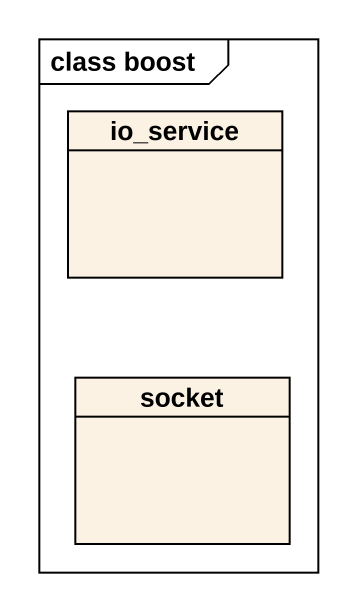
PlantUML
@startuml
mainframe class boost
hide circle
hide empty members
class io_service
class socket
@enduml
